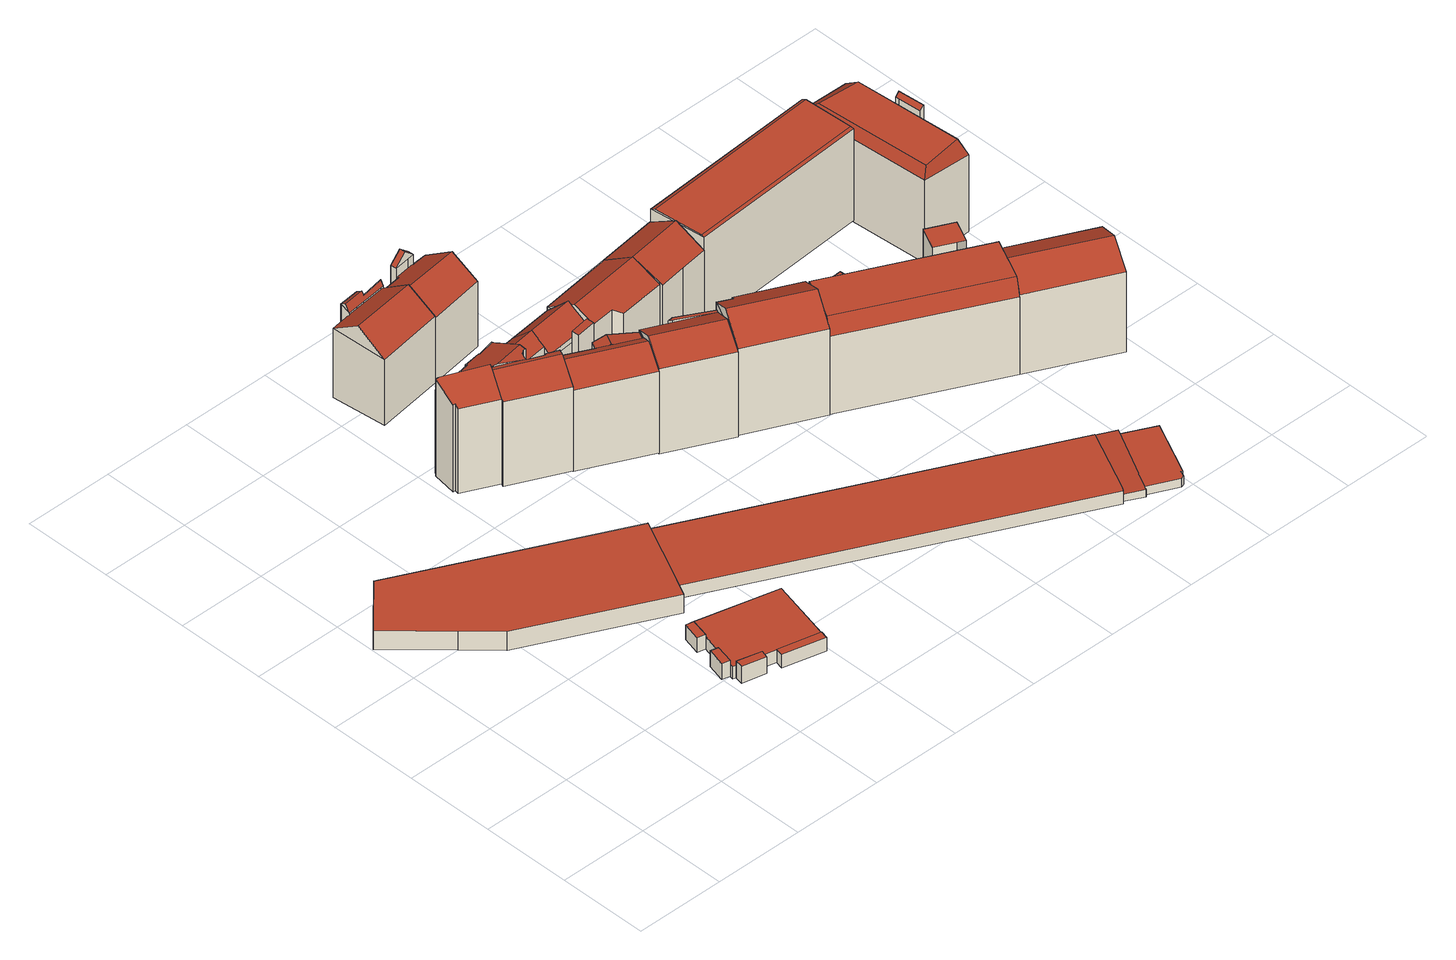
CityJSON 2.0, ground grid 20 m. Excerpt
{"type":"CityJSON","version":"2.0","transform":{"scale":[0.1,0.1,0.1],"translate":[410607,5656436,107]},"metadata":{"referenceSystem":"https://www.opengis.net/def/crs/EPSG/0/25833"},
"CityObjects":{
"building1":{"type":"Building","attributes":{"Gemeindeschluessel":14612000,"Geometrietyp2DReferenz":"3000","function":"31001_9998","roofType":"9999"},"children":["building1-1","building1-2","building1-3","building1-4","building1-5"]},
"building1-1":{"type":"BuildingPart","attributes":{"Dachtyp_tdc":"tdcPolyFlatRoof","Dachneigung":0,"QualitaetDacherkennung":48,"Geometrietyp2DReferenz":"3000","measuredHeight":3.2,"roofType":"1000"},"parents":["building1"],"geometry":[{"type":"MultiSurface","lod":"2","boundaries":[[[0,1,2,3]],[[4,5,1,0,6]],[[5,7,2,1]],[[7,8,9,3,2]],[[8,7,5,4]]],"semantics":{"surfaces":[{"type":"GroundSurface"},{"type":"WallSurface"},{"type":"RoofSurface"}],"values":[0,1,1,1,2]}}]},
"building1-2":{"type":"BuildingPart","attributes":{"Dachtyp_tdc":"tdcPolyFlatRoof","Dachneigung":0,"QualitaetDacherkennung":0,"Geometrietyp2DReferenz":"3000","measuredHeight":4.07,"roofType":"9999"},"parents":["building1"],"geometry":[{"type":"MultiSurface","lod":"2","boundaries":[[[10,11,12,13]],[[13,12,14,15,16]],[[12,11,17,14]],[[11,10,18,19,17]],[[16,18,10,13]],[[15,14,17,19]],[[16,15,19,18]]],"semantics":{"surfaces":[{"type":"RoofSurface"},{"type":"WallSurface"},{"type":"GroundSurface"},{"type":"ClosureSurface","isClosure":"1","QuelleClosure":"LoD1Solid"}],"values":[0,1,1,1,1,2,3]}}]},
"building1-3":{"type":"BuildingPart","attributes":{"Dachtyp_tdc":"tdcPolyFlatRoof","Dachneigung":0,"QualitaetDacherkennung":100,"Geometrietyp2DReferenz":"3000","measuredHeight":3.79,"roofType":"1000"},"parents":["building1"],"geometry":[{"type":"MultiSurface","lod":"2","boundaries":[[[20,21,22,23]],[[21,24,25,26,22]],[[27,20,23,28,29]],[[27,24,21,20]],[[23,22,26,28]]],"semantics":{"surfaces":[{"type":"WallSurface"},{"type":"RoofSurface"},{"type":"GroundSurface"}],"values":[0,0,0,1,2]}}]},
"building1-4":{"type":"BuildingPart","attributes":{"Dachtyp_tdc":"tdcPolyFlatRoof","Dachneigung":0,"QualitaetDacherkennung":0,"Geometrietyp2DReferenz":"3000","measuredHeight":3.53,"roofType":"9999"},"parents":["building1"],"geometry":[{"type":"MultiSurface","lod":"2","boundaries":[[[30,31,32,33]],[[33,32,34,35,36]],[[32,31,37,34]],[[31,30,38,39,37]],[[36,38,30,33]],[[35,34,37,39]],[[36,35,39,38]]],"semantics":{"surfaces":[{"type":"RoofSurface"},{"type":"WallSurface"},{"type":"GroundSurface"},{"type":"ClosureSurface","isClosure":"1","QuelleClosure":"LoD1Solid"}],"values":[0,1,1,1,1,2,3]}}]},
"building1-5":{"type":"BuildingPart","attributes":{"Dachtyp_tdc":"tdcPolyFlatRoof","Dachneigung":0,"QualitaetDacherkennung":0,"Geometrietyp2DReferenz":"3000","measuredHeight":3,"roofType":"9999"},"parents":["building1"],"geometry":[{"type":"MultiSurface","lod":"2","boundaries":[[[38,36,25,29,40,18,16,9,6,41,42]],[[9,16,15,3]],[[18,40,43,19]],[[40,29,28,43]],[[25,36,35,26]],[[38,42,44,39]],[[42,41,45,44]],[[41,6,0,45]],[[44,45,0,3,15,19,43,28,26,35,39]],[[19,15,16,18]],[[26,28,29,25]],[[39,35,36,38]],[[3,0,6,9]]],"semantics":{"surfaces":[{"type":"RoofSurface"},{"type":"WallSurface"},{"type":"GroundSurface"},{"type":"ClosureSurface","isClosure":"1","QuelleClosure":"LoD1Solid"}],"values":[0,1,1,1,1,1,1,1,2,3,3,3,3]}}]},
"building2":{"type":"Building","attributes":{"Gemeindeschluessel":14612000,"Geometrietyp2DReferenz":"3000","function":"31001_9998","roofType":"9999"},"children":["building2-1","building2-2","building2-3"]},
"building2-1":{"type":"BuildingPart","attributes":{"Dachtyp_tdc":"tdcGableRoof","Dachneigung":25.03,"QualitaetDacherkennung":63,"Geometrietyp2DReferenz":"3000","measuredHeight":23.03,"roofType":"3100"},"parents":["building2"],"geometry":[{"type":"MultiSurface","lod":"2","boundaries":[[[46,47,48,49]],[[50,46,49,51]],[[47,52,53,48]],[[54,55,56,57]],[[52,54,57,53]],[[55,58,59,56]],[[58,60,61,62,59]],[[50,51,63,64]],[[65,60,58,55,54]],[[54,52,47,46,50,64,66,67,68,69,65]],[[51,49,48,53,57,56,59,62,70,71,72,63]]],"semantics":{"surfaces":[{"type":"WallSurface"},{"type":"RoofSurface"},{"type":"GroundSurface"}],"values":[0,0,0,0,0,0,0,0,1,1,2]}}]},
"building2-2":{"type":"BuildingPart","attributes":{"Dachtyp_tdc":"tdcFreeFormRoof","Dachneigung":24.77,"QualitaetDacherkennung":68,"Geometrietyp2DReferenz":"3000","measuredHeight":23.22,"roofType":"5000"},"parents":["building2"],"geometry":[{"type":"MultiSurface","lod":"2","boundaries":[[[73,74,75,76]],[[74,77,78,75]],[[77,79,80,78]],[[79,81,82,80]],[[81,83,84,82]],[[83,85,86,84]],[[85,87,88,86]],[[87,89,90,88]],[[89,91,92,90]],[[91,93,94,92]],[[93,95,96,94]],[[95,97,98,96]],[[97,99,100,98]],[[93,91,89,87,85,83,81,79,77,74,73,101,102]],[[102,66,64,103,104,99,97,95,93]],[[100,105,106,63,72,71,76,75,78,80,82,84,86,88,90,92,94,96,98]],[[99,104,105,100]],[[104,103,106,105]],[[103,64,63,106]]],"semantics":{"surfaces":[{"type":"WallSurface"},{"type":"RoofSurface"},{"type":"GroundSurface"}],"values":[0,0,0,0,0,0,0,0,0,0,0,0,0,1,1,2,0,0,0]}}]},
"building2-3":{"type":"BuildingPart","attributes":{"Dachtyp_tdc":"tdcPolyFlatRoof","Dachneigung":26.77,"QualitaetDacherkennung":51,"Geometrietyp2DReferenz":"3000","measuredHeight":23.51,"roofType":"2100"},"parents":["building2"],"geometry":[{"type":"MultiSurface","lod":"2","boundaries":[[[61,107,108,62]],[[107,109,110,108]],[[109,111,112,110]],[[111,113,114,112]],[[113,115,73,76,114]],[[115,113,111,109,107,61,65,69,116]],[[71,70,62,108,110,112,114,76]]],"semantics":{"surfaces":[{"type":"WallSurface"},{"type":"RoofSurface"},{"type":"GroundSurface"}],"values":[0,0,0,0,0,1,2]}}]},
"building3":{"type":"Building","attributes":{"Gemeindeschluessel":14612000,"Geometrietyp2DReferenz":"3000","function":"31001_9998","roofType":"9999"},"children":["building3-1","building3-2","building3-3","building3-4"]},
"building3-1":{"type":"BuildingPart","attributes":{"Dachtyp_tdc":"tdcPolyFlatRoof","Dachneigung":0,"QualitaetDacherkennung":30,"Geometrietyp2DReferenz":"3000","measuredHeight":2.02,"roofType":"1000"},"parents":["building3"],"geometry":[{"type":"MultiSurface","lod":"2","boundaries":[[[117,118,119,120]],[[118,121,122,123,119]],[[124,125,126,127]],[[125,128,129,126]],[[128,130,131,129]],[[130,117,120,131]],[[130,128,125,124,132,121,118,117]],[[120,119,123,127,126,129,131]]],"semantics":{"surfaces":[{"type":"WallSurface"},{"type":"RoofSurface"},{"type":"GroundSurface"}],"values":[0,0,0,0,0,0,1,2]}}]},
"building3-2":{"type":"BuildingPart","attributes":{"Dachtyp_tdc":"tdcPolyFlatRoof","Dachneigung":4.61,"QualitaetDacherkennung":47,"Geometrietyp2DReferenz":"3000","measuredHeight":3,"roofType":"2100"},"parents":["building3"],"geometry":[{"type":"MultiSurface","lod":"2","boundaries":[[[133,134,124,127,135]],[[122,136,137,123]],[[136,138,139,137]],[[136,122,132,134,133,138]],[[139,135,127,123,137]]],"semantics":{"surfaces":[{"type":"WallSurface"},{"type":"RoofSurface"},{"type":"GroundSurface"}],"values":[0,0,0,1,2]}}]},
"building3-3":{"type":"BuildingPart","attributes":{"Dachtyp_tdc":"tdcPolyFlatRoof","Dachneigung":0,"QualitaetDacherkennung":19,"Geometrietyp2DReferenz":"3000","measuredHeight":3.09,"roofType":"1000"},"parents":["building3"],"geometry":[{"type":"MultiSurface","lod":"2","boundaries":[[[140,141,133,135,142]],[[143,144,145,139,138]],[[144,146,147,145]],[[146,144,143,141,140]],[[142,135,139,145,147]]],"semantics":{"surfaces":[{"type":"WallSurface"},{"type":"RoofSurface"},{"type":"GroundSurface"}],"values":[0,0,0,1,2]}}]},
"building3-4":{"type":"BuildingPart","attributes":{"Dachtyp_tdc":"tdcPolyFlatRoof","Dachneigung":0,"QualitaetDacherkennung":22,"Geometrietyp2DReferenz":"3000","measuredHeight":4.55,"roofType":"1000"},"parents":["building3"],"geometry":[{"type":"MultiSurface","lod":"2","boundaries":[[[148,149,140,142,150]],[[151,152,153,147,146]],[[152,154,155,153]],[[154,156,157,155]],[[156,158,159,157]],[[158,148,150,159]],[[158,156,154,152,151,149,148]],[[150,142,147,153,155,157,159]]],"semantics":{"surfaces":[{"type":"WallSurface"},{"type":"RoofSurface"},{"type":"GroundSurface"}],"values":[0,0,0,0,0,0,1,2]}}]},
"building4":{"type":"Building","attributes":{"Gemeindeschluessel":14612000,"Geometrietyp2DReferenz":"3000","function":"31001_9998","roofType":"9999"},"children":["building4-1","building4-2"]},
"building4-1":{"type":"BuildingPart","attributes":{"Dachtyp_tdc":"tdcFreeFormRoof","Dachneigung":61.31,"QualitaetDacherkennung":28,"Geometrietyp2DReferenz":"3000","measuredHeight":18.8,"roofType":"5000"},"parents":["building4"],"geometry":[{"type":"MultiSurface","lod":"2","boundaries":[[[160,161,162,163]],[[161,164,165,162]],[[164,166,167,165]],[[166,168,169,170,167]],[[171,160,163,172,173]],[[168,166,164,174,175,171]],[[175,174,161,160]],[[164,161,174]],[[160,171,175]],[[163,162,165,167,170,172]]],"semantics":{"surfaces":[{"type":"WallSurface"},{"type":"RoofSurface"},{"type":"GroundSurface"}],"values":[0,0,0,0,0,1,1,0,0,2]}}]},
"building4-2":{"type":"BuildingPart","attributes":{"Dachtyp_tdc":"tdcGableRoof","Dachneigung":36.67,"QualitaetDacherkennung":62,"Geometrietyp2DReferenz":"3000","measuredHeight":20.38,"roofType":"3100"},"parents":["building4"],"geometry":[{"type":"MultiSurface","lod":"2","boundaries":[[[176,177,178,179]],[[177,180,181,178]],[[169,176,179,170]],[[180,177,182]],[[176,169,183]],[[177,176,183,182]],[[169,173,180,182,183]],[[179,178,181,172,170]]],"semantics":{"surfaces":[{"type":"WallSurface"},{"type":"RoofSurface"},{"type":"GroundSurface"}],"values":[0,0,0,0,0,1,1,2]}}]},
"building5":{"type":"Building","attributes":{"Gemeindeschluessel":14612000,"Geometrietyp2DReferenz":"3000","function":"31001_9998","roofType":"9999"},"children":["building5-1","building5-2"]},
"building5-1":{"type":"BuildingPart","attributes":{"Dachtyp_tdc":"tdcGableRoof","Dachneigung":23.22,"QualitaetDacherkennung":79,"Geometrietyp2DReferenz":"3000","measuredHeight":21.91,"roofType":"3100"},"parents":["building5"],"geometry":[{"type":"MultiSurface","lod":"2","boundaries":[[[184,185,186,187]],[[185,188,189,186]],[[188,190,191,192,189]],[[193,194,195,196,197]],[[194,198,199,195]],[[198,200,201,199]],[[200,184,187,201]],[[194,193,202,203,190,188,185,184]],[[184,200,198,194]],[[187,186,189,192,196,195,199,201]]],"semantics":{"surfaces":[{"type":"WallSurface"},{"type":"RoofSurface"},{"type":"GroundSurface"}],"values":[0,0,0,0,0,0,0,1,1,2]}}]},
"building5-2":{"type":"BuildingPart","attributes":{"Dachtyp_tdc":"tdcGableRoof","Dachneigung":10.59,"QualitaetDacherkennung":24,"Geometrietyp2DReferenz":"3000","measuredHeight":20.88,"roofType":"3100"},"parents":["building5"],"geometry":[{"type":"MultiSurface","lod":"2","boundaries":[[[191,204,205,192]],[[204,206,207,205]],[[206,197,196,207]],[[206,204,208]],[[204,191,203,209,208]],[[197,206,208,209,202]],[[192,205,207,196]]],"semantics":{"surfaces":[{"type":"WallSurface"},{"type":"RoofSurface"},{"type":"GroundSurface"}],"values":[0,0,0,0,1,1,2]}}]},
"building6":{"type":"Building","attributes":{"Gemeindeschluessel":14612000,"Geometrietyp2DReferenz":"3000","function":"31001_9998","roofType":"9999"},"children":["building6-1","building6-2","building6-3"]},
"building6-1":{"type":"BuildingPart","attributes":{"Dachtyp_tdc":"tdcPolyFlatRoof","Dachneigung":6.82,"QualitaetDacherkennung":49,"Geometrietyp2DReferenz":"3000","measuredHeight":20.28,"roofType":"2100"},"parents":["building6"],"geometry":[{"type":"MultiSurface","lod":"2","boundaries":[[[210,211,212,213,214,215]],[[211,216,217,212]],[[216,218,219,220,221,217]],[[218,216,211,210]],[[213,212,217,221]]],"semantics":{"surfaces":[{"type":"WallSurface"},{"type":"RoofSurface"},{"type":"GroundSurface"}],"values":[0,0,0,1,2]}}]},
"building6-2":{"type":"BuildingPart","attributes":{"Dachtyp_tdc":"tdcGableRoof","Dachneigung":44.65,"QualitaetDacherkennung":77,"Geometrietyp2DReferenz":"3000","measuredHeight":22.32,"roofType":"3100"},"parents":["building6"],"geometry":[{"type":"MultiSurface","lod":"2","boundaries":[[[220,222,223,221]],[[222,224,225,223]],[[226,227,228,229]],[[227,214,213,228]],[[219,215,230,231,232,233,234]],[[235,231,230,227]],[[226,235,227]],[[222,234,233,236,224]],[[220,219,234,222]],[[227,230,215,214]],[[221,223,225,229,228,213]]],"semantics":{"surfaces":[{"type":"WallSurface"},{"type":"RoofSurface"},{"type":"GroundSurface"}],"values":[0,0,0,0,1,1,0,0,0,0,2]}}]},
"building6-3":{"type":"BuildingPart","attributes":{"Dachtyp_tdc":"tdcGableRoof","Dachneigung":44.7,"QualitaetDacherkennung":80,"Geometrietyp2DReferenz":"3000","measuredHeight":22.38,"roofType":"3100"},"parents":["building6"],"geometry":[{"type":"MultiSurface","lod":"2","boundaries":[[[236,237,238,225,224]],[[237,239,240,238]],[[239,235,226,229,240]],[[239,237,241]],[[237,236,232,242,241]],[[235,239,241,242,231]],[[225,238,240,229]]],"semantics":{"surfaces":[{"type":"WallSurface"},{"type":"RoofSurface"},{"type":"GroundSurface"}],"values":[0,0,0,0,1,1,2]}}]},
"building7":{"type":"Building","attributes":{"Gemeindeschluessel":14612000,"Geometrietyp2DReferenz":"3000","function":"31001_9998","roofType":"9999"},"children":["building7-1","building7-2"]},
"building7-1":{"type":"BuildingPart","attributes":{"Dachtyp_tdc":"tdcGableRoof","Dachneigung":42.49,"QualitaetDacherkennung":76,"Geometrietyp2DReferenz":"3000","measuredHeight":19.53,"roofType":"3100"},"parents":["building7"],"geometry":[{"type":"MultiSurface","lod":"2","boundaries":[[[243,244,245,246,247]],[[248,249,250,251,252]],[[249,243,247,250]],[[248,244,253]],[[243,249,254]],[[244,243,254,253]],[[249,248,253,254]],[[247,246,251,250]]],"semantics":{"surfaces":[{"type":"WallSurface"},{"type":"RoofSurface"},{"type":"GroundSurface"}],"values":[0,0,0,0,0,1,1,2]}}]},
"building7-2":{"type":"BuildingPart","attributes":{"Dachtyp_tdc":"tdcGableRoof","Dachneigung":33.95,"QualitaetDacherkennung":57,"Geometrietyp2DReferenz":"3000","measuredHeight":19.46,"roofType":"3100"},"parents":["building7"],"geometry":[{"type":"MultiSurface","lod":"2","boundaries":[[[245,255,256,246]],[[255,257,258,256]],[[257,259,260,258]],[[259,261,262,260]],[[261,263,179,262]],[[263,264,265,179]],[[264,266,167,265]],[[266,267,268,167]],[[267,252,251,268]],[[264,263,261,259]],[[259,257,255,245,252,267,266,264]],[[251,246,256,258,260,262,179,265,167,268]]],"semantics":{"surfaces":[{"type":"WallSurface"},{"type":"RoofSurface"},{"type":"GroundSurface"}],"values":[0,0,0,0,0,0,0,0,0,1,1,2]}}]},
"building8":{"type":"Building","attributes":{"Gemeindeschluessel":14612000,"Geometrietyp2DReferenz":"3000","function":"31001_9998","roofType":"9999"},"children":["building8-1","building8-2"]},
"building8-1":{"type":"BuildingPart","attributes":{"Dachtyp_tdc":"tdcGableRoof","Dachneigung":24.78,"QualitaetDacherkennung":83,"Geometrietyp2DReferenz":"3000","measuredHeight":23.16,"roofType":"3100"},"parents":["building8"],"geometry":[{"type":"MultiSurface","lod":"2","boundaries":[[[269,270,271,272]],[[269,273,274,270]],[[273,275,276,274]],[[269,272,277]],[[275,273,278]],[[272,279,280,275,278,277]],[[273,269,277,278]],[[276,281,271,270,274]]],"semantics":{"surfaces":[{"type":"WallSurface"},{"type":"RoofSurface"},{"type":"GroundSurface"}],"values":[0,0,0,0,0,1,1,2]}}]},
"building8-2":{"type":"BuildingPart","attributes":{"Dachtyp_tdc":"tdcPolyFlatRoof","Dachneigung":3.5,"QualitaetDacherkennung":26,"Geometrietyp2DReferenz":"3000","measuredHeight":21.05,"roofType":"2100"},"parents":["building8"],"geometry":[{"type":"MultiSurface","lod":"2","boundaries":[[[282,283,284,281,280]],[[283,285,286,284]],[[285,272,271,286]],[[285,283,282,279,272]],[[271,281,284,286]]],"semantics":{"surfaces":[{"type":"WallSurface"},{"type":"RoofSurface"},{"type":"GroundSurface"}],"values":[0,0,0,1,2]}}]},
"building9":{"type":"Building","attributes":{"Dachtyp_tdc":"tdcFreeFormRoof","Gemeindeschluessel":14612000,"Dachneigung":30.69,"QualitaetDacherkennung":63,"Geometrietyp2DReferenz":"3000","measuredHeight":22.55,"function":"31001_9998","roofType":"5000"},"geometry":[{"type":"Solid","lod":"2","boundaries":[[[[287,288,289,290]],[[288,291,292,289]],[[291,293,294,292]],[[293,295,296,294]],[[297,298,295,293]],[[287,299,298,297,291,288]],[[299,295,298]],[[293,291,297]],[[296,300,290,289,292,294]],[[295,299,300,296]],[[299,287,290,300]]]],"semantics":{"surfaces":[{"type":"WallSurface"},{"type":"RoofSurface"},{"type":"GroundSurface"}],"values":[[0,0,0,0,1,1,0,0,2,0,0]]}}]},
"building10":{"type":"Building","attributes":{"Dachtyp_tdc":"tdcFreeFormRoof","Gemeindeschluessel":14612000,"Dachneigung":28.76,"QualitaetDacherkennung":75,"Geometrietyp2DReferenz":"3000","measuredHeight":24.55,"function":"31001_9998","roofType":"5000"},"geometry":[{"type":"Solid","lod":"2","boundaries":[[[[301,302,303,304]],[[302,305,306,303]],[[305,307,308,306]],[[307,309,310,308]],[[309,311,312,310]],[[311,313,314,312]],[[313,315,316,314]],[[315,301,304,316]],[[311,317,318,313]],[[317,309,307,305,302,301,315,318]],[[311,309,317]],[[315,313,318]],[[304,303,306,308,310,312,314,316]]]],"semantics":{"surfaces":[{"type":"WallSurface"},{"type":"RoofSurface"},{"type":"GroundSurface"}],"values":[[0,0,0,0,0,0,0,0,1,1,0,0,2]]}}]},
"building11":{"type":"Building","attributes":{"Dachtyp_tdc":"tdcGableRoof","Gemeindeschluessel":14612000,"Dachneigung":30.48,"QualitaetDacherkennung":81,"Geometrietyp2DReferenz":"3000","measuredHeight":22.41,"function":"31001_9998","roofType":"3100"},"geometry":[{"type":"Solid","lod":"2","boundaries":[[[[319,320,321,322]],[[320,298,323,321]],[[298,324,325,323]],[[324,326,327,325]],[[326,328,329,327]],[[328,330,331,329]],[[330,332,333,331]],[[332,334,335,333]],[[334,319,322,335]],[[330,328,326,324,298]],[[298,320,319,334,332,330]],[[322,321,323,325,327,329,331,333,335]]]],"semantics":{"surfaces":[{"type":"WallSurface"},{"type":"RoofSurface"},{"type":"GroundSurface"}],"values":[[0,0,0,0,0,0,0,0,0,1,1,2]]}}]},
"building12":{"type":"Building","attributes":{"Dachtyp_tdc":"tdcPolyFlatRoof","Gemeindeschluessel":14612000,"Dachneigung":3.08,"QualitaetDacherkennung":41,"Geometrietyp2DReferenz":"3000","measuredHeight":3.33,"function":"31001_9998","roofType":"2100"},"geometry":[{"type":"Solid","lod":"2","boundaries":[[[[336,337,338,339]],[[337,340,341,338]],[[340,342,343,341]],[[342,344,345,343]],[[344,336,339,345]],[[344,342,340,337,336]],[[339,338,341,343,345]]]],"semantics":{"surfaces":[{"type":"WallSurface"},{"type":"RoofSurface"},{"type":"GroundSurface"}],"values":[[0,0,0,0,0,1,2]]}}]},
"building13":{"type":"Building","attributes":{"Gemeindeschluessel":14612000,"Geometrietyp2DReferenz":"3000","function":"31001_9998","roofType":"9999"},"children":["building13-1","building13-2"]},
"building13-1":{"type":"BuildingPart","attributes":{"Dachtyp_tdc":"tdcPolyFlatRoof","Dachneigung":0,"QualitaetDacherkennung":39,"Geometrietyp2DReferenz":"3000","measuredHeight":3.48,"roofType":"1000"},"parents":["building13"],"geometry":[{"type":"MultiSurface","lod":"2","boundaries":[[[346,347,310,348]],[[347,349,350,310]],[[349,351,352,353,350]],[[354,346,348,355,356]],[[354,351,349,347,346]],[[348,310,350,353,355]]],"semantics":{"surfaces":[{"type":"WallSurface"},{"type":"RoofSurface"},{"type":"GroundSurface"}],"values":[0,0,0,0,1,2]}}]},
"building13-2":{"type":"BuildingPart","attributes":{"Dachtyp_tdc":"tdcPolyFlatRoof","Dachneigung":0,"QualitaetDacherkennung":78,"Geometrietyp2DReferenz":"3000","measuredHeight":3.34,"roofType":"1000"},"parents":["building13"],"geometry":[{"type":"MultiSurface","lod":"2","boundaries":[[[357,356,355,358]],[[352,359,360,353]],[[359,357,358,360]],[[359,352,356,357]],[[358,355,353,360]]],"semantics":{"surfaces":[{"type":"WallSurface"},{"type":"RoofSurface"},{"type":"GroundSurface"}],"values":[0,0,0,1,2]}}]},
"building14":{"type":"Building","attributes":{"Gemeindeschluessel":14612000,"Geometrietyp2DReferenz":"3000","function":"31001_9998","roofType":"9999"},"children":["building14-1","building14-2"]},
"building14-1":{"type":"BuildingPart","attributes":{"Dachtyp_tdc":"tdcPolyFlatRoof","Dachneigung":0,"QualitaetDacherkennung":34,"Geometrietyp2DReferenz":"3000","measuredHeight":22.38,"roofType":"1000"},"parents":["building14"],"geometry":[{"type":"MultiSurface","lod":"2","boundaries":[[[361,362,363]],[[361,364,365,362]],[[364,366,367,365]],[[366,368,369,370,367]],[[368,366,364,361]],[[362,365,367,370]]],"semantics":{"surfaces":[{"type":"WallSurface"},{"type":"RoofSurface"},{"type":"GroundSurface"}],"values":[0,0,0,0,1,2]}}]},
"building14-2":{"type":"BuildingPart","attributes":{"Dachtyp_tdc":"tdcCutGableRoof","Dachneigung":0.885,"QualitaetDacherkennung":66,"Geometrietyp2DReferenz":"3000","measuredHeight":22.41,"roofType":"9999"},"parents":["building14"],"geometry":[{"type":"MultiSurface","lod":"2","boundaries":[[[371,372,362,373]],[[369,374,375,370]],[[374,376,377,375]],[[376,378,379,377]],[[378,380,381,379]],[[380,382,383,381]],[[382,384,385,383]],[[384,386,387,385]],[[386,388,389,387]],[[388,371,373,389]],[[378,376,374,369,363,372,371,388]],[[386,384,382,380]],[[388,386,380,378]],[[373,362,370,375,377,379,381,383,385,387,389]],[[372,363,362]]],"semantics":{"surfaces":[{"type":"WallSurface"},{"type":"RoofSurface"},{"type":"GroundSurface"}],"values":[0,0,0,0,0,0,0,0,0,0,1,1,1,2,0]}}]},
"building15":{"type":"Building","attributes":{"Dachtyp_tdc":"tdcPolyFlatRoof","Gemeindeschluessel":14612000,"Dachneigung":0,"QualitaetDacherkennung":68,"Geometrietyp2DReferenz":"3000","measuredHeight":2.87,"function":"31001_9998","roofType":"1000"},"geometry":[{"type":"Solid","lod":"2","boundaries":[[[[390,391,392,393]],[[391,394,395,392]],[[394,396,397,395]],[[396,390,393,397]],[[396,394,391,390]],[[393,392,395,397]]]],"semantics":{"surfaces":[{"type":"WallSurface"},{"type":"RoofSurface"},{"type":"GroundSurface"}],"values":[[0,0,0,0,1,2]]}}]},
"building16":{"type":"Building","attributes":{"Dachtyp_tdc":"tdcCutGableRoof","Gemeindeschluessel":14612000,"Dachneigung":1.02,"QualitaetDacherkennung":61,"Geometrietyp2DReferenz":"3000","measuredHeight":22.36,"function":"31001_9998","roofType":"9999"},"geometry":[{"type":"Solid","lod":"2","boundaries":[[[[398,399,333,400]],[[399,401,329,333]],[[401,402,403,329]],[[402,398,400,403]],[[399,398,404,405]],[[401,399,405,406]],[[402,401,406,407]],[[398,402,407,404]],[[406,405,404,407]],[[400,333,329,403]]]],"semantics":{"surfaces":[{"type":"WallSurface"},{"type":"RoofSurface"},{"type":"GroundSurface"}],"values":[[0,0,0,0,1,0,1,0,1,2]]}}]},
"building17":{"type":"Building","attributes":{"Dachtyp_tdc":"tdcGableRoof","Gemeindeschluessel":14612000,"Dachneigung":26.68,"QualitaetDacherkennung":77,"Geometrietyp2DReferenz":"3000","measuredHeight":22.37,"function":"31001_9998","roofType":"3100"},"geometry":[{"type":"Solid","lod":"2","boundaries":[[[[408,409,410,411]],[[412,413,411,410]],[[414,383,377,415]],[[413,408,411]],[[409,412,410]],[[409,408,383,414]],[[408,413,377,383]],[[413,412,415,377]],[[412,409,414,415]]]],"semantics":{"surfaces":[{"type":"RoofSurface"},{"type":"GroundSurface"},{"type":"WallSurface"}],"values":[[0,0,1,2,2,2,2,2,2]]}}]},
"building18":{"type":"Building","attributes":{"Gemeindeschluessel":14612000,"Geometrietyp2DReferenz":"3000","function":"31001_9998","roofType":"9999"},"children":["building18-1","building18-2"]},
"building18-1":{"type":"BuildingPart","attributes":{"Dachtyp_tdc":"tdcPolyFlatRoof","Dachneigung":38.59,"QualitaetDacherkennung":54,"Geometrietyp2DReferenz":"3000","measuredHeight":22.75,"roofType":"2100"},"parents":["building18"],"geometry":[{"type":"MultiSurface","lod":"2","boundaries":[[[416,417,418,419]],[[417,420,418]],[[421,422,423]],[[421,424,425,422]],[[424,416,419,425]],[[424,421,417,416]],[[419,418,422,425]]],"semantics":{"surfaces":[{"type":"WallSurface"},{"type":"RoofSurface"},{"type":"GroundSurface"}],"values":[0,0,0,0,0,1,2]}}]},
"building18-2":{"type":"BuildingPart","attributes":{"Dachtyp_tdc":"tdcCutTentRoof","Dachneigung":1.32,"QualitaetDacherkennung":42,"Geometrietyp2DReferenz":"3000","measuredHeight":22.19,"roofType":"9999"},"parents":["building18"],"geometry":[{"type":"MultiSurface","lod":"2","boundaries":[[[420,426,427,418]],[[426,428,429,427]],[[428,430,431,429]],[[430,432,433,431]],[[432,434,435,433]],[[434,423,422,435]],[[426,420,423,434,436,437]],[[428,426,437,438]],[[432,430,428,438,439]],[[434,432,439,436]],[[439,438,437,436]],[[422,418,427,429,431,433,435]]],"semantics":{"surfaces":[{"type":"WallSurface"},{"type":"RoofSurface"},{"type":"GroundSurface"}],"values":[0,0,0,0,0,0,1,1,1,1,1,2]}}]}
},
"vertices":[
[579,128,30],[575,110,30],[483,133,30],[487,150,30],[579,128,62],[575,110,62],[579,128,60],[483,133,62],[487,150,62],[487,150,60],
[404,171,70],[400,153,70],[452,141,70],[457,158,70],[452,141,30],[457,158,30],[457,158,60],[400,153,30],[404,171,60],[404,171,30],
[381,186,68],[392,227,68],[392,227,30],[381,186,30],[409,223,68],[409,223,60],[409,223,30],[399,182,68],[399,182,30],[399,182,60],
[430,309,65],[413,313,65],[403,272,65],[420,268,65],[403,272,30],[420,268,30],[420,268,60],[413,313,30],[430,309,60],[430,309,30],
[397,173,60],[614,269,60],[431,314,60],[397,173,30],[431,314,30],[614,269,30],
[594,866,267],[599,869,265],[599,869,41],[594,866,41],[562,880,267],[562,880,41],[623,858,266],[623,858,41],[615,843,271],[588,787,242],[588,787,41],[615,843,41],[466,845,243],[466,845,41],[469,851,246],[469,851,244],[469,851,41],[561,881,41],[561,881,267],[492,899,271],[559,882,267],[509,904,268],[496,909,268],[492,900,271],[492,899,41],[496,909,41],[509,904,41],
[403,950,244],[404,958,240],[404,958,41],[403,950,41],[438,963,240],[438,963,41],[439,955,244],[439,955,41],[491,964,244],[491,964,41],[490,968,242],[490,968,41],[529,974,242],[529,974,41],[529,971,244],[529,971,41],[568,979,244],[568,979,41],[569,976,245],[569,976,41],[576,915,273],[576,915,41],[577,900,270],[577,900,41],[571,900,270],[571,900,41],[569,898,270],[569,898,41],[496,909,270],[509,904,273],[560,886,268],[564,896,270],[564,896,41],[560,886,41],
[393,887,244],[393,887,41],[395,897,249],[395,897,41],[390,897,248],[390,897,41],[398,951,274],[398,951,41],[403,950,275],[496,909,276],
[1387,12,27],[1380,9,27],[1380,9,7],[1387,12,7],[1317,40,27],[1317,40,24],[1317,40,7],[1385,180,27],[1455,145,27],[1455,145,7],[1385,180,7],[1396,23,27],[1396,23,7],[1393,25,27],[1393,25,7],[1332,71,27],
[1344,200,37],[1385,180,37],[1344,200,7],[1314,35,24],[1314,35,7],[1274,55,24],[1274,55,7],
[574,577,38],[1344,200,38],[574,577,7],[1274,55,38],[1270,49,38],[1270,49,7],[500,426,38],[500,426,7],
[102,809,52],[574,577,52],[102,809,7],[500,426,52],[481,388,52],[481,388,7],[177,537,52],[177,537,7],[114,600,52],[114,600,7],[4,710,52],[4,710,7],
[465,1268,220],[511,1274,219],[511,1274,39],[465,1268,39],[513,1258,220],[513,1258,39],[563,1265,223],[563,1265,39],[564,1259,210],[564,1259,206],[564,1259,39],[467,1248,210],[467,1248,39],[467,1248,205],[512,1262,227],[466,1257,227],
[582,1142,198],[433,1120,196],[433,1120,39],[582,1142,39],[420,1242,204],[420,1242,39],[426,1183,243],[573,1202,243],
[615,841,259],[623,858,250],[623,858,40],[615,841,40],[625,864,247],[625,864,40],[691,831,247],[691,831,237],[691,831,40],[773,791,247],[763,769,259],[763,769,40],[773,791,40],[773,791,237],[737,715,234],[737,715,40],[588,787,233],[588,787,40],[725,815,247],[712,821,247],
[704,857,237],[704,857,40],[786,818,237],[786,818,40],[728,845,249],[716,819,249],
[740,906,243],[742,891,241],[742,891,40],[740,906,40],[740,906,216],[740,906,228],[697,885,241],[697,885,40],[695,900,243],[695,900,228],[695,900,216],[695,900,40],
[632,893,216],[632,893,40],[631,907,216],[631,907,40],[622,983,216],[725,996,216],[725,996,40],[622,983,40],[733,949,263],[627,936,263],[630,916,247],[631,907,240],[632,893,228],[622,983,217],[631,907,239],
[577,900,239],[577,900,40],[569,976,217],[569,976,40],[574,928,264],[627,935,264],
[662,1295,213],[663,1282,213],[663,1282,190],[663,1282,39],[662,1295,39],[614,1276,212],[613,1290,212],[613,1290,39],[614,1276,39],[614,1276,189],[639,1279,235],[638,1292,235],
[695,1285,190],[695,1285,39],[695,1283,192],[695,1283,39],[702,1221,234],[702,1221,39],[709,1161,195],[709,1161,39],[582,1142,193],[572,1204,234],[572,1204,39],[563,1265,192],[615,1271,193],[615,1271,39],
[874,649,240],[874,649,37],[924,753,37],[924,753,242],[737,715,240],[737,715,37],[786,818,242],[786,818,37],[901,706,269],[764,772,269],[923,754,242],[837,794,242],[837,794,37],
[837,794,248],[850,797,247],[850,797,37],[927,760,242],[927,760,37],
[811,884,227],[794,897,237],[794,897,37],[811,884,37],[742,891,237],[742,891,37],[725,996,225],[725,996,37],[891,1018,225],[891,1018,37],[735,934,263],[904,956,263],[915,897,227],[915,897,37],
[931,765,255],[961,750,255],[961,750,41],[931,765,41],[965,758,250],[965,758,41],[971,759,248],[971,759,41],[1094,700,248],[1094,700,41],[1033,573,247],[1033,573,41],[874,649,247],[874,649,41],[927,760,259],[927,760,41],[1064,637,286],[905,714,286],
[916,890,228],[915,897,231],[915,897,39],[916,890,39],[904,956,39],[891,1018,226],[891,1018,39],[1024,1035,227],[1024,1035,39],[1025,1034,228],[1025,1034,39],[1032,974,263],[1032,974,39],[1039,908,228],[1039,908,39],[977,899,228],[977,899,39],
[977,899,70],[1039,908,70],[1039,908,40],[977,899,40],[1040,902,70],[1040,902,40],[1050,848,73],[1050,848,40],[989,837,73],[989,837,40],
[1126,765,75],[1094,700,75],[1126,765,41],[1007,742,75],[1007,742,41],[1004,761,75],[1004,761,74],[1004,761,41],[1067,763,75],[1067,763,41],[1067,763,74],
[1050,848,74],[1050,848,41],[989,837,74],[989,837,41],
[1312,592,266],[1312,592,43],[1312,592,215],[1336,640,266],[1336,640,43],[1394,612,266],[1394,612,43],[1370,563,266],[1370,563,215],[1370,563,43],
[1094,699,215],[1312,592,214],[1094,699,43],[1420,538,215],[1420,538,43],[1419,537,217],[1419,537,43],[1411,520,265],[1411,520,43],[1365,425,267],[1365,425,43],[1359,412,229],[1359,412,43],[1033,573,229],[1033,573,43],[1039,586,267],[1039,586,43],[1085,681,265],[1085,681,43],
[1305,715,80],[1185,704,80],[1185,704,51],[1305,715,51],[1173,809,80],[1173,809,51],[1296,817,80],[1296,817,51],
[1448,937,259],[1039,908,259],[1448,937,39],[1025,1034,258],[1439,1063,258],[1439,1063,39],[1447,944,261],[1039,915,261],[1026,1023,263],[1440,1053,263],
[1359,412,234],[1543,322,234],[1573,384,266],[1389,475,266],[1603,446,232],[1419,537,231],[1543,322,43],[1603,446,43],
[1582,892,264],[1572,891,256],[1572,891,36],[1582,892,36],[1572,891,219],[1568,951,256],[1568,951,36],[1568,951,219],[1577,952,264],[1577,952,36],
[1580,772,219],[1580,772,36],[1460,764,233],[1460,764,36],[1448,937,233],[1448,937,36],[1439,1063,233],[1439,1063,36],[1559,1072,219],[1559,1072,36],[1547,1027,258],[1564,785,258],[1473,774,256],[1454,1035,256]
]}
